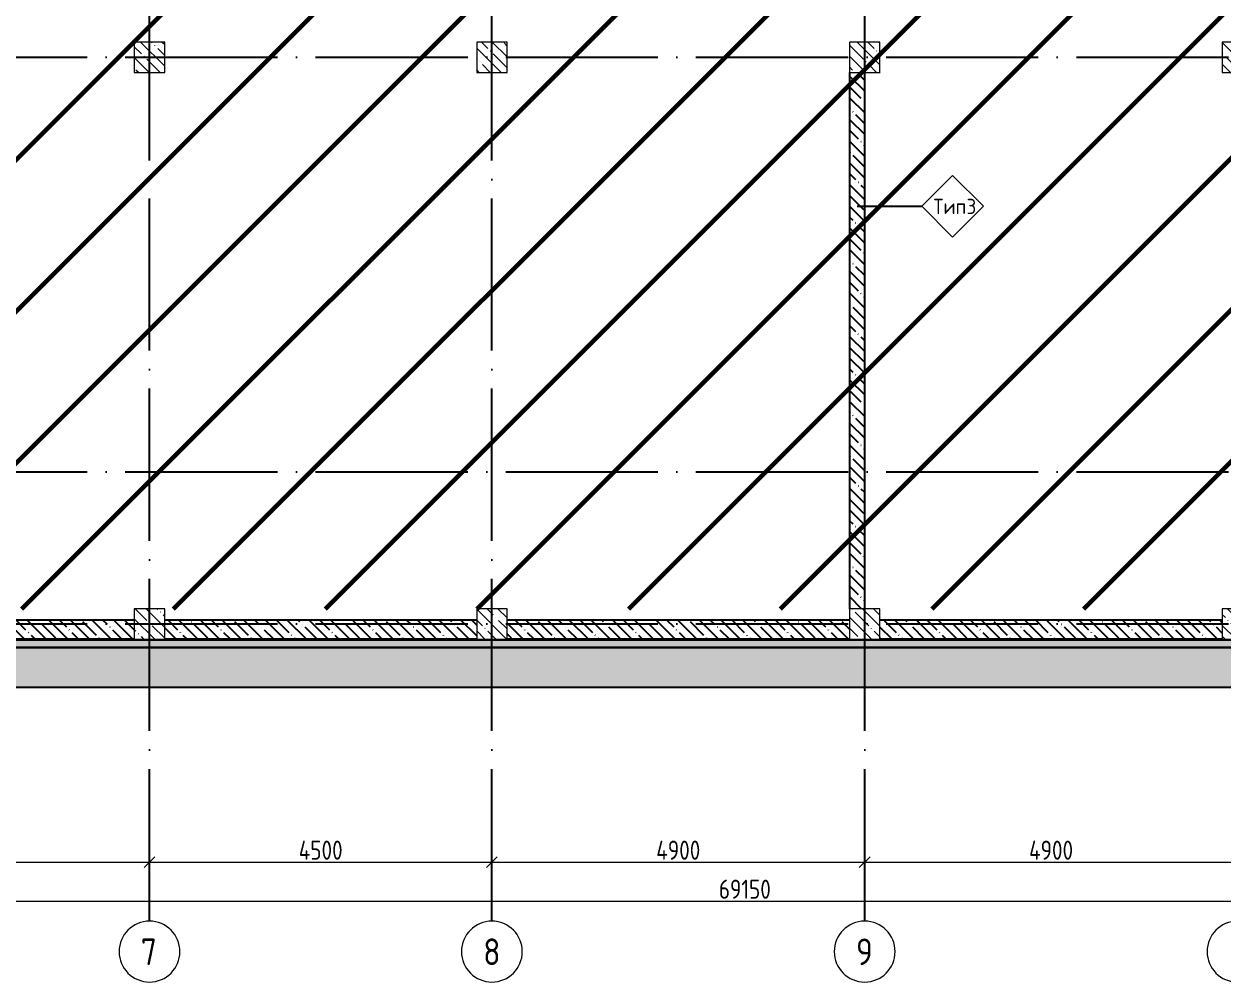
# Model space of a CAD drawing. Header units: millimetres. Extents: x -68946 to 288321, y -402657 to 324925.
# Drawn here: x 23314 to 39074, y 155941 to 168535 of the extents above; entities that cross this region are included whole.
import ezdxf

# ---------------------------------------------------------------- set-up
doc = ezdxf.new("R2010")
doc.units = ezdxf.units.MM
doc.linetypes.add('ADSK_Линия сетки', pattern=[2500, 2000, -250, 0, -250])
doc.linetypes.add('ADSK_Штриховая_ш3 п1_5', pattern=[22.5, 15, -7.5])
doc.layers.get('Defpoints').update_dxf_attribs({"color": 250})
for name, color, linetype, lineweight in [('3.4) ПТ-5         4 вып', 150, 'Continuous', 60), ('A-ANNO-DIMS', 250, 'Continuous', 9), ('A-DETL-1', 250, 'Continuous', 53), ('A-DETL-GENF-1', 250, 'Continuous', 5), ('A-WALL', 250, 'Continuous', 9), ('A-WALL-1', 250, 'Continuous', 50), ('A-WALL-2', 250, 'Continuous', 5), ('A-WALL-IDEN', 7, 'Continuous', 9), ('I-WALL-1', 250, 'Continuous', 5), ('S-COLS', 7, 'Continuous', 9), ('S-COLS-1', 250, 'Continuous', 5), ('S-COLS-2', 250, 'Continuous', 5), ('Оси', 250, 'Continuous', 9), ('Оси-1', 250, 'ADSK_Линия сетки', 9)]:
    doc.layers.add(name, color=color, linetype=linetype, lineweight=lineweight)
doc.layers.add('A-AREA-1', color=4, linetype='ADSK_Штриховая_ш3 п1_5', lineweight=25, true_color=0x00ffff)
doc.styles.add('GOST Common', font='', dxfattribs={"width": 0.9, "height": 350})
doc.styles.add('GOST Common_1', font='', dxfattribs={"width": 0.9, "height": 250})
doc.styles.add('ISOCPEUR_1', font='isocpeur.ttf', dxfattribs={"width": 0.9, "height": 250})
doc.styles.add('А3', font='ГОСТ тип А.ttf')
doc.styles.get('GOST Common').set_extended_font_data('GOST Common')
doc.styles.get('GOST Common_1').set_extended_font_data('GOST Common')
doc.dimstyles.new('ADSK_Основной_2_5_мм_1', dxfattribs={"dimscale": 304.8, "dimtxt": 0.824897, "dimasz": 0.463911, "dimexe": 0.492126, "dimexo": 0.001615, "dimgap": 0.098425, "dimtad": 1, "dimdec": 0, "dimlfac": 304.8, "dimdsep": 46, "dimtxsty": 'GOST Common_1', "dimblk1": 'OBLIQUE', "dimblk2": 'OBLIQUE', "dimsah": 1, "dimcen": 0.09, "dimdle": 0.492126, "dimazin": 0, "dimtfac": 1, "dimtdec": 4, "dimtix": 1, "dimtmove": 1, "dimatfit": 3, "dimfxl": 1, "dimtvp": 1, "dimtolj": 1, "dimtzin": 0, "dimlwd": 9, "dimlwe": 9, "dimarcsym": 2})
pattern_1 = [(135, (-1785.76, 117122.59), (-142.5612, -142.5612), []), (135, (-1643.2, 117122.59), (-142.5612, -142.5612), [252.016, -50.403, 3.353, -47.05])]

# ---------------------------------------------------------------- blocks, each defined once
blk = doc.blocks.new('BSC_Колонна _Прямоугольная - 400x400-V20-АР1_Кладочный план подвала_ Секция 1')
at = {"layer": 'S-COLS-1'}
h = blk.add_hatch(dxfattribs=at)
h.set_pattern_fill('FP_29', color=256, style=0, pattern_type=2)
h.set_pattern_definition([(135, (-41050, -43525), (-142.5619, -142.5619), []), (135, (-40907.44, -43525), (-142.5619, -142.5619), [252.016, -50.403, 3.353, -47.05])])
h.paths.add_polyline_path([(-200, -200), (200, -200), (200, 200), (-200, 200)])
at = {"layer": 'S-COLS-2'}
for p, q in [((200, 200), (-200, 200)), ((-200, 200), (-200, -200)), ((200, -200), (200, 200)), ((-200, -200), (200, -200))]:
    blk.add_line(p, q, dxfattribs=at)
blk = doc.blocks.new('BSC_Колонна _Прямоугольная - 400x400-V22-АР1_Кладочный план подвала_ Секция 1')
at = {"layer": 'S-COLS-1'}
h = blk.add_hatch(dxfattribs=at)
h.set_pattern_fill('FP_31', color=256, style=0, pattern_type=2)
h.set_pattern_definition([(135, (-41050, -50975), (-142.5619, -142.5619), []), (135, (-40907.44, -50975), (-142.5619, -142.5619), [252.016, -50.403, 3.353, -47.05])])
h.paths.add_polyline_path([(-200, -200), (200, -200), (200, 200), (-200, 200), (-200, -68)])
at = {"layer": 'S-COLS-2'}
for p, q in [((200, 200), (-200, 200)), ((-200, 200), (-200, -200)), ((200, -200), (200, 200)), ((-200, -200), (200, -200))]:
    blk.add_line(p, q, dxfattribs=at)
blk = doc.blocks.new('BSC_Колонна _Прямоугольная - 400x400-V24-АР1_Кладочный план подвала_ Секция 1')
at = {"layer": 'S-COLS-1'}
h = blk.add_hatch(dxfattribs=at)
h.set_pattern_fill('FP_33', color=256, style=0, pattern_type=2)
h.set_pattern_definition([(135, (-36150, -43525), (-142.5619, -142.5619), []), (135, (-36007.44, -43525), (-142.5619, -142.5619), [252.016, -50.403, 3.353, -47.05])])
h.paths.add_polyline_path([(-200, -200), (200, -200), (200, 200), (-200, 200)])
at = {"layer": 'S-COLS-2'}
for p, q in [((200, 200), (-200, 200)), ((-200, 200), (-200, -200)), ((200, -200), (200, 200)), ((-200, -200), (200, -200))]:
    blk.add_line(p, q, dxfattribs=at)
blk = doc.blocks.new('BSC_Колонна _Прямоугольная - 400x400-V25-АР1_Кладочный план подвала_ Секция 1')
at = {"layer": 'S-COLS-1'}
h = blk.add_hatch(dxfattribs=at)
h.set_pattern_fill('FP_34', color=256, style=0, pattern_type=2)
h.set_pattern_definition([(135, (-36150, -50975), (-142.5619, -142.5619), []), (135, (-36007.44, -50975), (-142.5619, -142.5619), [252.016, -50.403, 3.353, -47.05])])
h.paths.add_polyline_path([(-200, -200), (200, -200), (200, 200), (-200, 200), (-200, -68)])
at = {"layer": 'S-COLS-2'}
for p, q in [((200, 200), (-200, 200)), ((-200, 200), (-200, -200)), ((200, -200), (200, 200)), ((-200, -200), (200, -200))]:
    blk.add_line(p, q, dxfattribs=at)
blk = doc.blocks.new('BSC_Колонна _Прямоугольная - 400x400-V27-АР1_Кладочный план подвала_ Секция 1')
at = {"layer": 'S-COLS-1'}
h = blk.add_hatch(dxfattribs=at)
h.set_pattern_fill('FP_36', color=256, style=0, pattern_type=2)
h.set_pattern_definition([(135, (-31250, -43525), (-142.5619, -142.5619), []), (135, (-31107.44, -43525), (-142.5619, -142.5619), [252.016, -50.403, 3.353, -47.05])])
h.paths.add_polyline_path([(-200, -200), (200, -200), (200, 200), (-200, 200)])
at = {"layer": 'S-COLS-2'}
for p, q in [((200, 200), (-200, 200)), ((-200, 200), (-200, -200)), ((200, -200), (200, 200)), ((-200, -200), (200, -200))]:
    blk.add_line(p, q, dxfattribs=at)
blk = doc.blocks.new('BSC_Колонна _Прямоугольная - 400x400-V28-АР1_Кладочный план подвала_ Секция 1')
at = {"layer": 'S-COLS-1'}
h = blk.add_hatch(dxfattribs=at)
h.set_pattern_fill('FP_37', color=256, style=0, pattern_type=2)
h.set_pattern_definition([(135, (-31250, -50975), (-142.5619, -142.5619), []), (135, (-31107.44, -50975), (-142.5619, -142.5619), [252.016, -50.403, 3.353, -47.05])])
h.paths.add_polyline_path([(-200, -200), (200, -200), (200, 200), (-200, 200), (-200, -68)])
at = {"layer": 'S-COLS-2'}
for p, q in [((200, 200), (-200, 200)), ((-200, 200), (-200, -200)), ((200, -200), (200, 200)), ((-200, -200), (200, -200))]:
    blk.add_line(p, q, dxfattribs=at)
blk = doc.blocks.new('BSC_Колонна _Прямоугольная - 400x400-V29-АР1_Кладочный план подвала_ Секция 1')
at = {"layer": 'S-COLS-1'}
h = blk.add_hatch(dxfattribs=at)
h.set_pattern_fill('FP_38', color=256, style=0, pattern_type=2)
h.set_pattern_definition([(135, (-26750, -43525), (-142.5619, -142.5619), []), (135, (-26607.44, -43525), (-142.5619, -142.5619), [252.016, -50.403, 3.353, -47.05])])
h.paths.add_polyline_path([(-200, -200), (200, -200), (200, 200), (-200, 200)])
at = {"layer": 'S-COLS-2'}
for p, q in [((200, 200), (-200, 200)), ((-200, 200), (-200, -200)), ((200, -200), (200, 200)), ((-200, -200), (200, -200))]:
    blk.add_line(p, q, dxfattribs=at)
blk = doc.blocks.new('BSC_Колонна _Прямоугольная - 400x400-V30-АР1_Кладочный план подвала_ Секция 1')
at = {"layer": 'S-COLS-1'}
h = blk.add_hatch(dxfattribs=at)
h.set_pattern_fill('FP_39', color=256, style=0, pattern_type=2)
h.set_pattern_definition([(135, (-26750, -50975), (-142.5619, -142.5619), []), (135, (-26607.44, -50975), (-142.5619, -142.5619), [252.016, -50.403, 3.353, -47.05])])
h.paths.add_polyline_path([(-200, -200), (200, -200), (200, 200), (-200, 200), (-200, -68)])
at = {"layer": 'S-COLS-2'}
for p, q in [((200, 200), (-200, 200)), ((-200, 200), (-200, -200)), ((200, -200), (200, 200)), ((-200, -200), (200, -200))]:
    blk.add_line(p, q, dxfattribs=at)
blk = doc.blocks.new('Ось сетки - Круг_Ø8 мм-39983606-АР1_Кладочный план подвала_ Секция 1')
at = {"layer": 'Оси'}
for start, end in [(360, 180), (180, 360)]:
    blk.add_arc((0, 0), 4, start, end, dxfattribs=at)
blk = doc.blocks.new('_Oblique')
at = {"color": 0, "linetype": 'ByBlock', "lineweight": -2}
blk.add_line((-0.5, -0.5), (0.5, 0.5), dxfattribs=at)
blk = doc.blocks.new('*D5919')
at = {"layer": 'A-ANNO-DIMS', "color": 0, "lineweight": 9, "transparency": 16777216}
for p, q in [((20464, 157617), (20464, 157368)), ((24964, 157617), (24964, 157368)), ((20314, 157518), (25114, 157518))]:
    blk.add_line(p, q, dxfattribs=at)
at = {"layer": 'Defpoints', "color": 0, "transparency": 16777216}
for p in [(20464, 157618), (24964, 157618), (24964, 157518)]:
    blk.add_point(p, dxfattribs=at)
at = {"layer": 'A-ANNO-DIMS', "color": 0, "lineweight": 9, "transparency": 16777216, "xscale": 141.4, "yscale": 141.4, "zscale": 141.4, "rotation": 180}
blk.add_blockref('_Oblique', (20464, 157518), dxfattribs=at)
at = {"layer": 'A-ANNO-DIMS', "color": 0, "lineweight": 9, "transparency": 16777216, "xscale": 141.4, "yscale": 141.4, "zscale": 141.4}
blk.add_blockref('_Oblique', (24964, 157518), dxfattribs=at)
at = {"layer": 'A-ANNO-DIMS', "color": 0, "lineweight": 25, "transparency": 16777216, "insert": (22714, 157674), "char_height": 251.4, "width": 782.41, "attachment_point": 5, "style": 'А3'}
blk.add_mtext('\\A1;4500', dxfattribs=at)
blk = doc.blocks.new('*D5920')
at = {"layer": 'A-ANNO-DIMS', "color": 0, "lineweight": 9, "transparency": 16777216}
for p, q in [((24964, 157617), (24964, 157368)), ((29464, 157617), (29464, 157368)), ((24814, 157518), (29614, 157518))]:
    blk.add_line(p, q, dxfattribs=at)
at = {"layer": 'Defpoints', "color": 0, "transparency": 16777216}
for p in [(24964, 157618), (29464, 157618), (29464, 157518)]:
    blk.add_point(p, dxfattribs=at)
at = {"layer": 'A-ANNO-DIMS', "color": 0, "lineweight": 9, "transparency": 16777216, "xscale": 141.4, "yscale": 141.4, "zscale": 141.4, "rotation": 180}
blk.add_blockref('_Oblique', (24964, 157518), dxfattribs=at)
at = {"layer": 'A-ANNO-DIMS', "color": 0, "lineweight": 9, "transparency": 16777216, "xscale": 141.4, "yscale": 141.4, "zscale": 141.4}
blk.add_blockref('_Oblique', (29464, 157518), dxfattribs=at)
at = {"layer": 'A-ANNO-DIMS', "color": 0, "lineweight": 25, "transparency": 16777216, "insert": (27214, 157674), "char_height": 251.4, "width": 782.41, "attachment_point": 5, "style": 'А3'}
blk.add_mtext('\\A1;4500', dxfattribs=at)
blk = doc.blocks.new('*D5921')
at = {"layer": 'A-ANNO-DIMS', "color": 0, "lineweight": 9, "transparency": 16777216}
for p, q in [((29464, 157617), (29464, 157368)), ((34364, 157617), (34364, 157368)), ((29314, 157518), (34514, 157518))]:
    blk.add_line(p, q, dxfattribs=at)
at = {"layer": 'Defpoints', "color": 0, "transparency": 16777216}
for p in [(29464, 157618), (34364, 157618), (34364, 157518)]:
    blk.add_point(p, dxfattribs=at)
at = {"layer": 'A-ANNO-DIMS', "color": 0, "lineweight": 9, "transparency": 16777216, "xscale": 141.4, "yscale": 141.4, "zscale": 141.4, "rotation": 180}
blk.add_blockref('_Oblique', (29464, 157518), dxfattribs=at)
at = {"layer": 'A-ANNO-DIMS', "color": 0, "lineweight": 9, "transparency": 16777216, "xscale": 141.4, "yscale": 141.4, "zscale": 141.4}
blk.add_blockref('_Oblique', (34364, 157518), dxfattribs=at)
at = {"layer": 'A-ANNO-DIMS', "color": 0, "lineweight": 25, "transparency": 16777216, "insert": (31914, 157674), "char_height": 251.4, "width": 782.41, "attachment_point": 5, "style": 'А3'}
blk.add_mtext('\\A1;4900', dxfattribs=at)
blk = doc.blocks.new('*D5922')
at = {"layer": 'A-ANNO-DIMS', "color": 0, "lineweight": 9, "transparency": 16777216}
for p, q in [((34364, 157617), (34364, 157368)), ((39264, 157617), (39264, 157368)), ((34214, 157518), (39414, 157518))]:
    blk.add_line(p, q, dxfattribs=at)
at = {"layer": 'Defpoints', "color": 0, "transparency": 16777216}
for p in [(34364, 157618), (39264, 157618), (39264, 157518)]:
    blk.add_point(p, dxfattribs=at)
at = {"layer": 'A-ANNO-DIMS', "color": 0, "lineweight": 9, "transparency": 16777216, "xscale": 141.4, "yscale": 141.4, "zscale": 141.4, "rotation": 180}
blk.add_blockref('_Oblique', (34364, 157518), dxfattribs=at)
at = {"layer": 'A-ANNO-DIMS', "color": 0, "lineweight": 9, "transparency": 16777216, "xscale": 141.4, "yscale": 141.4, "zscale": 141.4}
blk.add_blockref('_Oblique', (39264, 157518), dxfattribs=at)
at = {"layer": 'A-ANNO-DIMS', "color": 0, "lineweight": 25, "transparency": 16777216, "insert": (36814, 157674), "char_height": 251.4, "width": 782.41, "attachment_point": 5, "style": 'А3'}
blk.add_mtext('\\A1;4900', dxfattribs=at)
blk = doc.blocks.new('*D5929')
at = {"layer": 'A-ANNO-DIMS', "color": 0, "lineweight": 9, "transparency": 16777216}
for p, q in [((-1936, 157005), (67514, 157005)), ((-1786, 157105), (-1786, 156855)), ((67364, 157105), (67364, 156855))]:
    blk.add_line(p, q, dxfattribs=at)
at = {"layer": 'Defpoints', "color": 0, "transparency": 16777216}
for p in [(-1786, 157105), (67364, 157105), (67364, 157005)]:
    blk.add_point(p, dxfattribs=at)
at = {"layer": 'A-ANNO-DIMS', "color": 0, "lineweight": 9, "transparency": 16777216, "xscale": 141.4, "yscale": 141.4, "zscale": 141.4, "rotation": 180}
blk.add_blockref('_Oblique', (-1786, 157005), dxfattribs=at)
at = {"layer": 'A-ANNO-DIMS', "color": 0, "lineweight": 9, "transparency": 16777216, "xscale": 141.4, "yscale": 141.4, "zscale": 141.4}
blk.add_blockref('_Oblique', (67364, 157005), dxfattribs=at)
at = {"layer": 'A-ANNO-DIMS', "color": 0, "lineweight": 25, "transparency": 16777216, "insert": (32789, 157161), "char_height": 251.4, "width": 889.8, "attachment_point": 5, "style": 'А3'}
blk.add_mtext('\\A1;69150', dxfattribs=at)
blk = doc.blocks.new('ADSK_Марка_Стена - Типоразмер_ADSK_Марка-30564887-АР1_Кладочный план подвала_ Секция 1')
at = {"layer": 'A-WALL-IDEN'}
for p, q in [((-0.16, 4.37), (-4.21, 0.31)), ((3.9, 0.31), (-0.16, 4.37)), ((-4.21, 0.31), (-0.16, -3.74)), ((-0.16, -3.74), (3.9, 0.31))]:
    blk.add_line(p, q, dxfattribs=at)

msp = doc.modelspace()

# ---------------------------------------------------------------- hatches: boundary and pattern name
at = {"layer": '3.4) ПТ-5         4 вып'}
h = msp.add_hatch(dxfattribs=at)
h.set_pattern_fill('ANSI31', color=256, scale=444)
h.paths.add_polyline_path([(52564.2427, 171797.5882), (-1785.7573, 171797.5882), (-1785.7573, 160847.5882), (52564.2427, 160847.5882)])
at = {"layer": 'A-DETL-GENF-1', "lineweight": 25}
h = msp.add_hatch(dxfattribs=at)
h.set_pattern_fill('FP_66', color=256, style=0, pattern_type=2)
h.set_pattern_definition([(135, (-1361.5, 117122.6), (-424.2641, 3e-14), [600, 0, 0, 0]), (45, (-1785.76, 117122.6), (-424.2641, 0), [600, 0, 0, 0]), (45, (-1785.76, 117334.72), (-424.2641, 0), [150, -450]), (135, (-1467.56, 117440.8), (-424.2641, 3e-14), [150, -450]), (45, (-1467.56, 117228.65), (-424.2641, 0), [150, -450]), (135, (-1573.63, 117122.6), (-424.2641, 3e-14), [150, -450])])
h.paths.add_polyline_path([(66623.618, 159817.5882), (66623.618, 159820.418), (67375.9266, 159820.418), (67404.2427, 159877.0501), (67404.2427, 160337.5882), (-2095.7793, 160337.5882), (-2095.7793, 175807.5888), (7424.2207, 175807.5888), (7424.2207, 172857.5877), (11654.2804, 172857.5877), (11654.2804, 175807.5888), (67874.2427, 175807.5888), (67874.2427, 172857.5882), (68728.2351, 172857.5882), (68728.2351, 173377.5882), (68394.2427, 173377.5882), (68394.2427, 176327.5888), (11134.2804, 176327.5888), (11134.2804, 173377.5877), (7944.2207, 173377.5877), (7944.2207, 176327.5888), (-2615.7793, 176327.5888), (-2615.7793, 159817.5882), (64316.105, 159817.5882)])
at = {"layer": 'A-WALL', "lineweight": 25}
msp.add_hatch(color=256, dxfattribs=at).paths.add_polyline_path([(67506.2427, 160439.5882), (67514.2427, 160439.5882), (67514.2427, 160447.5882), (-1993.7793, 160447.5882), (-1993.7793, 160439.5882), (66714.6693, 160439.5882)])
at = {"layer": 'A-WALL-2', "lineweight": 25}
h = msp.add_hatch(dxfattribs=at)
h.set_pattern_fill('FP_2', color=256, style=0, pattern_type=2)
h.set_pattern_definition([(0, (-1785.76, 117122.59), (120.968, 69.841), [80.645, -161.29]), (120, (-1785.76, 117122.59), (-120.96808, 69.84086), [80.645, -161.29]), (60, (-1785.76, 117122.59), (-8e-05, 139.68186), [0, -161.29, 80.645, 0])])
h.paths.add_polyline_path([(67406.2427, 160339.5882), (67506.2427, 160339.5882), (67506.2427, 160439.5882), (-2093.7793, 160439.5882), (-2093.7793, 160339.5882), (66714.6693, 160339.5882)])
at = {"layer": 'I-WALL-1', "lineweight": 25}
h = msp.add_hatch(dxfattribs=at)
h.set_pattern_fill('FP_1', color=256, style=0, pattern_type=2)
h.set_pattern_definition(pattern_1)
h.paths.add_polyline_path([(34364.2427, 160847.5882), (34364.2427, 167897.5877), (34164.2427, 167897.5877), (34164.2427, 160847.5882)])
h = msp.add_hatch(dxfattribs=at)
h.set_pattern_fill('FP_1', color=256, style=0, pattern_type=2)
h.set_pattern_definition(pattern_1)
h.paths.add_polyline_path([(24764.2427, 160447.5882), (24764.2427, 160697.5882), (20664.2427, 160697.5882), (20664.2427, 160447.5882), (21141.9486, 160447.5882)])
h = msp.add_hatch(dxfattribs=at)
h.set_pattern_fill('FP_1', color=256, style=0, pattern_type=2)
h.set_pattern_definition(pattern_1)
h.paths.add_polyline_path([(29264.2427, 160447.5882), (29264.2427, 160697.5882), (25164.2427, 160697.5882), (25164.2427, 160447.5882)])
h = msp.add_hatch(dxfattribs=at)
h.set_pattern_fill('FP_1', color=256, style=0, pattern_type=2)
h.set_pattern_definition(pattern_1)
h.paths.add_polyline_path([(34164.2427, 160447.5882), (34164.2427, 160697.5882), (29664.2427, 160697.5882), (29664.2427, 160447.5882), (30736.2056, 160447.5882)])
h = msp.add_hatch(dxfattribs=at)
h.set_pattern_fill('FP_1', color=256, style=0, pattern_type=2)
h.set_pattern_definition(pattern_1)
h.paths.add_polyline_path([(39064.2427, 160447.5882), (39064.2427, 160697.5882), (34564.2427, 160697.5882), (34564.2427, 160447.5882)])

# ---------------------------------------------------------------- linework, layer by layer
at = {"layer": 'A-AREA-1', "lineweight": 25}
msp.add_line((34569.2427, 167897.5877), (34564.2427, 167897.5877), dxfattribs=at)
at = {"layer": 'A-DETL-1', "lineweight": 25}
for p, q in [((67404.2427, 160337.5882), (-2095.7793, 160337.5882)), ((-2615.7793, 159817.5882), (66623.618, 159817.5882))]:
    msp.add_line(p, q, dxfattribs=at)
at = {"layer": 'A-WALL-1', "lineweight": 25}
for p, q in [((34164.2427, 167897.5877), (34164.2427, 160847.5882)), ((34364.2427, 160847.5882), (34364.2427, 167897.5877)), ((24764.2427, 160697.5882), (20664.2427, 160697.5882)), ((29264.2427, 160697.5882), (25164.2427, 160697.5882)), ((34164.2427, 160697.5882), (29664.2427, 160697.5882)), ((39064.2427, 160697.5882), (34564.2427, 160697.5882)), ((-1993.7793, 160439.5882), (67506.2427, 160439.5882)), ((24764.2427, 160447.5882), (20664.2427, 160447.5882)), ((20664.2427, 160447.5882), (24764.2427, 160447.5882)), ((29264.2427, 160447.5882), (25164.2427, 160447.5882)), ((25164.2427, 160447.5882), (29264.2427, 160447.5882)), ((34164.2427, 160447.5882), (29664.2427, 160447.5882)), ((29664.2427, 160447.5882), (34164.2427, 160447.5882)), ((39064.2427, 160447.5882), (34564.2427, 160447.5882)), ((34564.2427, 160447.5882), (39064.2427, 160447.5882)), ((-2095.7793, 160339.5882), (67406.2427, 160339.5882))]:
    msp.add_line(p, q, dxfattribs=at)
at = {"layer": 'A-WALL-IDEN', "lineweight": 25}
msp.add_line((34264.2427, 166138.0939), (35112.9008, 166138.0939), dxfattribs=at)
at = {"layer": 'Оси-1', "lineweight": 25}
for p, q in [((24964.2427, 156740.9014), (24964.2427, 178828.0609)), ((29464.2427, 156740.9014), (29464.2427, 178828.0609)), ((34364.2427, 156740.9014), (34364.2427, 178828.0609)), ((-5355.3086, 168097.5882), (70097.2201, 168097.5882)), ((-5355.3086, 162647.5882), (70097.2201, 162647.5882)), ((-5355.3086, 160647.5882), (70097.2201, 160647.5882))]:
    msp.add_line(p, q, dxfattribs=at)

# ---------------------------------------------------------------- block references
at = {"layer": 'A-WALL-IDEN', "lineweight": 25, "xscale": 99.99999999999993, "yscale": 99.99999999999993, "zscale": 99.99999999999993}
msp.add_blockref('ADSK_Марка_Стена - Типоразмер_ADSK_Марка-30564887-АР1_Кладочный план подвала_ Секция 1', (35534.2427, 166106.8439), dxfattribs=at)
at = {"layer": 'S-COLS', "lineweight": 25}
for name, p in [('BSC_Колонна _Прямоугольная - 400x400-V30-АР1_Кладочный план подвала_ Секция 1', (24964.2427, 168097.5877)), ('BSC_Колонна _Прямоугольная - 400x400-V28-АР1_Кладочный план подвала_ Секция 1', (29464.2427, 168097.5877)), ('BSC_Колонна _Прямоугольная - 400x400-V25-АР1_Кладочный план подвала_ Секция 1', (34364.2427, 168097.5877)), ('BSC_Колонна _Прямоугольная - 400x400-V22-АР1_Кладочный план подвала_ Секция 1', (39264.2427, 168097.5877)), ('BSC_Колонна _Прямоугольная - 400x400-V29-АР1_Кладочный план подвала_ Секция 1', (24964.2427, 160647.5882)), ('BSC_Колонна _Прямоугольная - 400x400-V27-АР1_Кладочный план подвала_ Секция 1', (29464.2427, 160647.5882)), ('BSC_Колонна _Прямоугольная - 400x400-V24-АР1_Кладочный план подвала_ Секция 1', (34364.2427, 160647.5882)), ('BSC_Колонна _Прямоугольная - 400x400-V20-АР1_Кладочный план подвала_ Секция 1', (39264.2427, 160647.5882))]:
    msp.add_blockref(name, p, dxfattribs=at)
at = {"layer": 'Оси', "lineweight": 25, "xscale": 99.99999999999993, "yscale": 99.99999999999993, "zscale": 99.99999999999993}
for p in [(24964.2427, 156340.9014), (29464.2427, 156340.9014), (34364.2427, 156340.9014), (39264.2427, 156340.9014)]:
    msp.add_blockref('Ось сетки - Круг_Ø8 мм-39983606-АР1_Кладочный план подвала_ Секция 1', p, dxfattribs=at)

# ---------------------------------------------------------------- texts
at = {"layer": 'A-WALL-IDEN', "lineweight": 25, "char_height": 200, "attachment_point": 1, "style": 'ISOCPEUR_1'}
for s, insert, width in [('Тип', (35269.8618, 166236.5125), 387.215062), (' 3', (35589.3462, 166236.5125), 230.084312)]:
    msp.add_mtext(s, dxfattribs=dict(at, insert=insert, width=width))
at = {"layer": 'Оси', "lineweight": 25, "char_height": 350, "width": 274.177125, "attachment_point": 1, "style": 'GOST Common'}
for s, insert in [('\\fGOST Common|b0|i0|c204|p34|;\\W.9;7', (24850.462, 156513.4348)), ('\\fGOST Common|b0|i0|c204|p34|;\\W.9;8', (29350.462, 156513.4348)), ('\\fGOST Common|b0|i0|c204|p34|;\\W.9;9', (34250.462, 156513.4348))]:
    msp.add_mtext(s, dxfattribs=dict(at, insert=insert))

# ---------------------------------------------------------------- dimensions: what is measured, and where the dimension line sits
at = {"layer": 'A-ANNO-DIMS', "lineweight": 25}
for base, p1, p2, override, picture, middle in [((24964.2427, 157517.9208), (20464.2427, 157617.9057), (24964.2427, 157617.9057), {"dimlfac": 1, "dimpost": '<>', "dimtxsty": 'А3', "dimfxl": 4500}, '*D5919', (22714.2427, 157673.6351)), ((29464.2427, 157517.9208), (24964.2427, 157617.9057), (29464.2427, 157617.9057), {"dimlfac": 1, "dimpost": '<>', "dimtxsty": 'А3', "dimfxl": 4500}, '*D5920', (27214.2427, 157673.6351)), ((34364.2427, 157517.9208), (29464.2427, 157617.9057), (34364.2427, 157617.9057), {"dimlfac": 1, "dimpost": '<>', "dimtxsty": 'А3', "dimfxl": 4900}, '*D5921', (31914.2427, 157673.6351)), ((39264.2427, 157517.9208), (34364.2427, 157617.9057), (39264.2427, 157617.9057), {"dimlfac": 1, "dimpost": '<>', "dimtxsty": 'А3', "dimfxl": 4900}, '*D5922', (36814.2427, 157673.6351)), ((67364.2427, 157005.1755), (-1785.7573, 157105.1604), (67364.2427, 157105.1604), {"dimlfac": 1, "dimpost": '<>', "dimtxsty": 'А3', "dimfxl": 69150}, '*D5929', (32789.2427, 157160.8899))]:
    dim = msp.add_linear_dim(base=base, p1=p1, p2=p2, dimstyle='ADSK_Основной_2_5_мм_1', override=override, dxfattribs=at)
    dim.commit()
    dim.dimension.update_dxf_attribs({"geometry": picture, "text_midpoint": middle})

doc.saveas('drawing.dxf')
